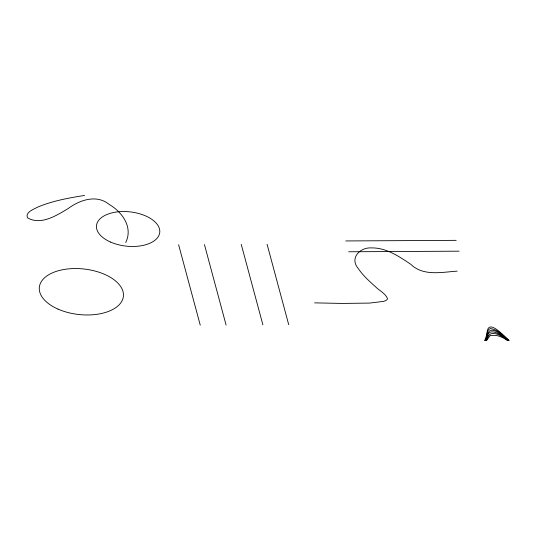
<?xml version="1.0" encoding="UTF-8"?>
<svg xmlns="http://www.w3.org/2000/svg" width="536" height="536" viewBox="0 0 536 536"><rect width="100%" height="100%" fill="white"/><g stroke="black" fill="none" stroke-linecap="round" stroke-linejoin="round"><path stroke-width="0.8" d="M125.719 242.52C133.243 227.284 122.235 212.068 109.317 204.524C96.761 194.146 79.898 199.841 68.213 208.524C56.602 215.465 40.95 225.582 27.544 217.857C24.857 212.276 33.735 209.335 37.399 207.244C52.394 200.879 68.568 197.972 84.581 195.446M457.181 271.136C441.671 272.181 423.179 276.449 410.717 264.248C398.938 256.349 386.067 247.578 371.287 247.907C360.152 247.197 349.311 258.124 358.149 268.362C362.705 275.182 368.795 280.784 374.899 286.19C378.845 290.452 385.196 293.011 387.481 298.525L387.079 299.604L385.82 300.562L383.568 301.393L369.626 303.081L342.149 303.436L314.592 302.86M345.76 240.945L456.196 240.342M348.675 251.779L459.111 251.176M267.082 244.262L288.723 324.702M241.254 244.403L262.895 324.843M204.451 244.604L226.091 325.044M178.622 244.744L200.263 325.185M487.425 330.484L486.286 336.099A96.942 52.515 6.2 0 1 484.618 340.554L485.04 340.554C488.122 337.358 485.804 329.915 490.366 328.548C497.864 329.526 503.431 335.61 508.778 340.42L509.2 340.42C505.595 338.129 489.904 319.282 487.425 330.484M487.887 333.546L485.462 340.548L485.884 340.548A102.316 55.422 6.2 0 0 487.237 337.385C488.665 325.191 503.659 336.44 507.934 340.427L508.356 340.427C504.349 337.533 491.157 324.079 487.887 333.546M488.484 335.791L486.306 340.548L487.311 339.683A80.219 43.456 6.2 0 0 488.517 337.667L490.306 335.435L496.001 335.502A11.698 6.338 6.2 0 1 498.715 336.045L502.721 337.593L507.512 340.427C503.532 337.117 492.591 329.593 488.484 335.791M110.51 242.044A31.825 17.239 6.2 0 0 159.741 232.55A31.825 17.239 6.2 0 0 114.101 212.403A31.825 17.239 6.2 0 0 110.51 242.044M57.975 309.084A42.277 22.901 6.2 0 0 123.381 296.475A42.277 22.901 6.2 0 0 62.752 269.709A42.277 22.901 6.2 0 0 57.975 309.084"/></g></svg>
